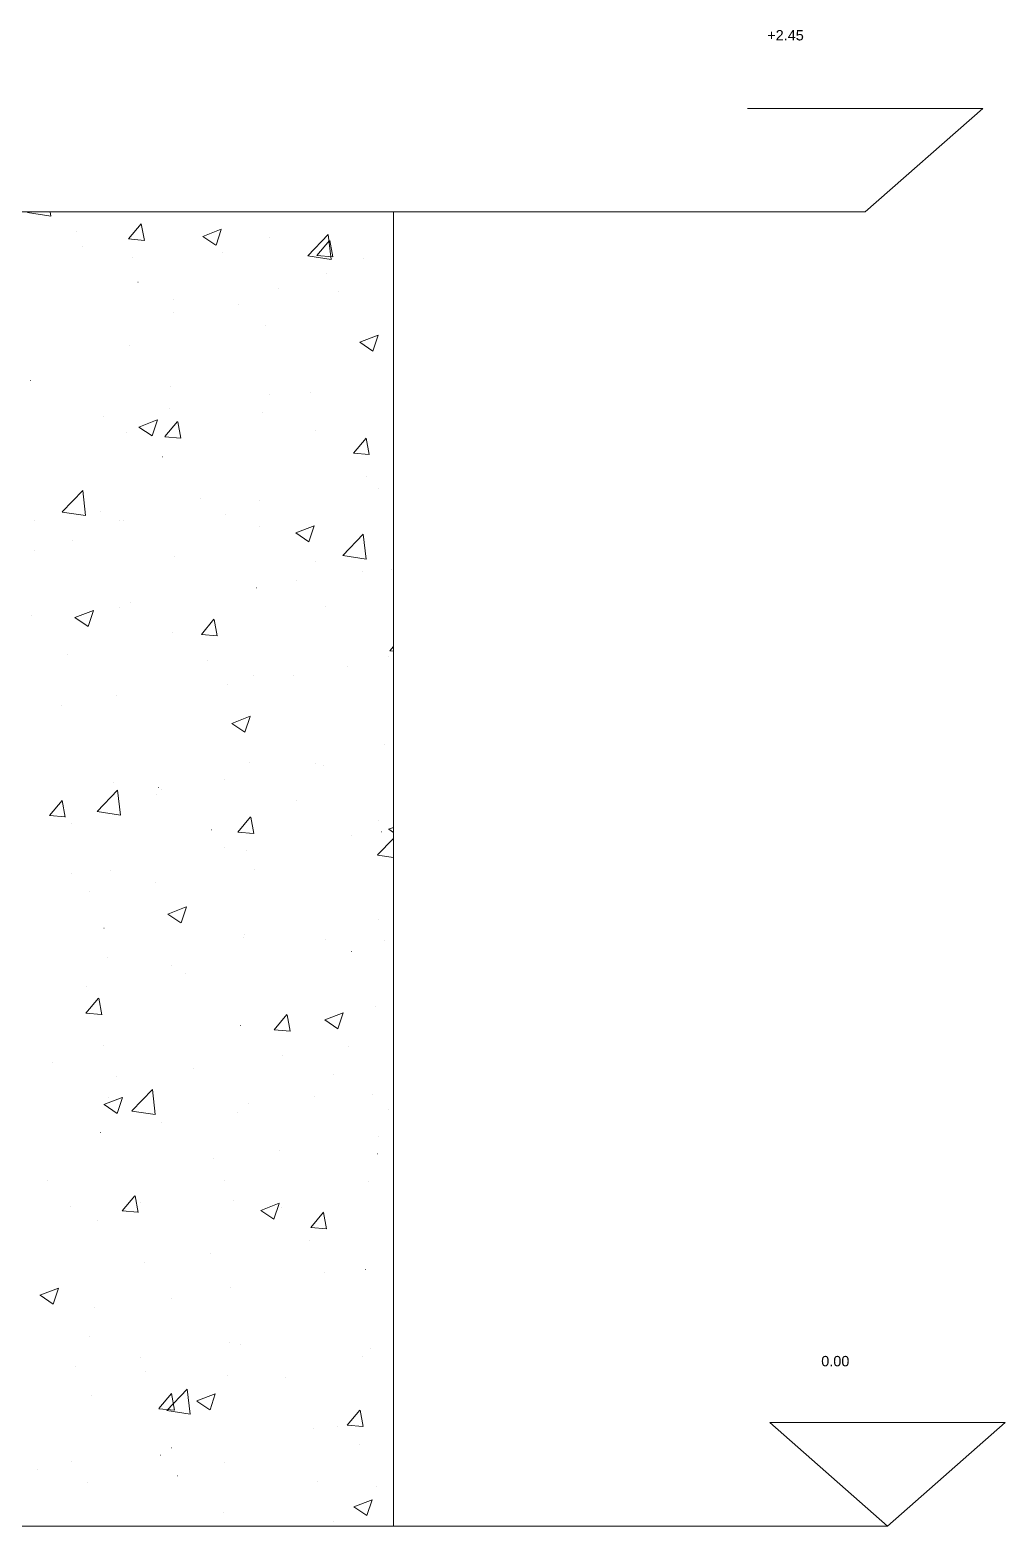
# Model space of a CAD drawing. Header units: centimetres. Extents: x -16179 to 12840, y -10704 to 3856.
# Drawn here: x 12414.5 to 12603, y -4075.6 to -3786.4 of the extents above; entities that cross this region are included whole.
import ezdxf

# ---------------------------------------------------------------- set-up
doc = ezdxf.new("R2010")
doc.units = ezdxf.units.CM
doc.header["$MEASUREMENT"] = 0
for name, color, linetype, lineweight in [('A-ELEV-PATT_Num_Penna__8_Num_Penna__8_Num_Penna__8_Num_Penna__8_Num_Penna__8_Num_Penna__8_Num_Penna__8_Num_Penna__8_Num_Penna__8_Num_Penna__8', 8, 'Continuous', 18), ('AA - linee quote_Num_Penna__3_Num_Penna__3_Num_Penna__3_Num_Penna__3_Num_Penna__3_Num_Penna__3_Num_Penna__3_Num_Penna__3_Num_Penna__3_Num_Penna__3', 3, 'Continuous', 18), ('AA - pareti sezionate_Num_Penna__7_Num_Penna__7_Num_Penna__7_Num_Penna__7_Num_Penna__7_Num_Penna__7_Num_Penna__7_Num_Penna__7_Num_Penna__7_Num_Penna__7', 7, 'Continuous', 18), ('AA pareti non sezionate_Num_Penna__2_Num_Penna__2_Num_Penna__2_Num_Penna__2_Num_Penna__2_Num_Penna__2_Num_Penna__2_Num_Penna__2_Num_Penna__2_Num_Penna__2', 2, 'Continuous', 18)]:
    doc.layers.add(name, color=color, linetype=linetype, lineweight=lineweight)
doc.styles.add('GENERATED_STYLE_1', font='Arial.ttf')

msp = doc.modelspace()

# ---------------------------------------------------------------- linework, layer by layer
at = {"layer": 'A-ELEV-PATT_Num_Penna__8_Num_Penna__8_Num_Penna__8_Num_Penna__8_Num_Penna__8_Num_Penna__8_Num_Penna__8_Num_Penna__8_Num_Penna__8_Num_Penna__8', "color": 8, "linetype": 'Continuous', "lineweight": 18}
for p, q in [((12414.01, -3821.67), (12418.52, -3822.37)), ((12418.52, -3822.37), (12418.42, -3821.57)), ((12423.43, -3825.29), (12423.44, -3825.29)), ((12433.53, -3826.79), (12435.98, -3823.87)), ((12436.61, -3827.08), (12436.02, -3823.89)), ((12447.91, -3826.3), (12451.47, -3824.93)), ((12450.46, -3828.02), (12451.49, -3824.95)), ((12424.67, -3828.34), (12424.68, -3828.34)), ((12433.54, -3826.8), (12436.57, -3827.06)), ((12447.92, -3826.31), (12450.45, -3828.02)), ((12460.72, -3826.6), (12460.73, -3826.6)), ((12468.21, -3830.06), (12472.17, -3825.94)), ((12469.97, -3829.98), (12472.41, -3827.06)), ((12472.73, -3830.78), (12472.17, -3825.95)), ((12473.05, -3830.27), (12472.46, -3827.08)), ((12434.34, -3830.41), (12434.34, -3830.41)), ((12451.79, -3829.48), (12451.79, -3829.48)), ((12468.22, -3830.08), (12472.74, -3830.78)), ((12469.97, -3829.99), (12473.01, -3830.25)), ((12478.91, -3830.63), (12478.91, -3830.63)), ((12471.86, -3833.5), (12471.87, -3833.5)), ((12435.38, -3835.16), (12435.39, -3835.16)), ((12462.5, -3836.31), (12462.51, -3836.31)), ((12474.11, -3836.9), (12474.11, -3836.9)), ((12442.24, -3838.59), (12442.24, -3838.59)), ((12454.87, -3839.43), (12454.87, -3839.43)), ((12442.15, -3841.1), (12442.16, -3841.1)), ((12460.11, -3843.51), (12460.11, -3843.51)), ((12478.24, -3846.75), (12481.79, -3845.39)), ((12480.78, -3848.47), (12481.81, -3845.4)), ((12433.72, -3847.32), (12433.73, -3847.32)), ((12478.25, -3846.77), (12480.77, -3848.47)), ((12414.56, -3854.16), (12414.57, -3854.16)), ((12441.68, -3855.3), (12441.69, -3855.3)), ((12460.74, -3856.93), (12460.75, -3856.93)), ((12468.8, -3856.45), (12468.81, -3856.45)), ((12441.51, -3859.47), (12441.51, -3859.47)), ((12459.49, -3860.42), (12459.49, -3860.42)), ((12428.79, -3861.14), (12428.79, -3861.14)), ((12435.55, -3863.14), (12439.11, -3861.77)), ((12435.56, -3863.15), (12438.09, -3864.85)), ((12438.1, -3864.85), (12439.13, -3861.78)), ((12440.58, -3865), (12443.03, -3862.09)), ((12443.66, -3865.29), (12443.07, -3862.11)), ((12433.1, -3864.23), (12433.11, -3864.23)), ((12440.58, -3865.01), (12443.62, -3865.28)), ((12469.77, -3863.81), (12469.77, -3863.81)), ((12477.01, -3868.19), (12479.46, -3865.27)), ((12480.1, -3868.48), (12479.51, -3865.29)), ((12440.14, -3868.9), (12440.15, -3868.9)), ((12477.02, -3868.2), (12480.06, -3868.46)), ((12479.46, -3872.74), (12479.47, -3872.74)), ((12481.94, -3874.96), (12481.94, -3874.96)), ((12420.73, -3879.55), (12424.69, -3875.42)), ((12425.25, -3880.26), (12424.69, -3875.44)), ((12447.38, -3876.97), (12447.39, -3876.97)), ((12458.87, -3877.33), (12458.87, -3877.33)), ((12420.74, -3879.57), (12425.26, -3880.27)), ((12428.14, -3879.5), (12428.15, -3879.5)), ((12452.31, -3880.05), (12452.32, -3880.05)), ((12415.42, -3881.18), (12415.43, -3881.18)), ((12431.79, -3881.26), (12431.8, -3881.26)), ((12432.49, -3881.14), (12432.49, -3881.14)), ((12458.91, -3882.41), (12458.91, -3882.41)), ((12465.88, -3883.59), (12469.43, -3882.22)), ((12465.89, -3883.6), (12468.41, -3885.31)), ((12468.42, -3885.31), (12469.45, -3882.24)), ((12422.69, -3885.13), (12422.69, -3885.13)), ((12474.95, -3887.96), (12478.9, -3883.83)), ((12479.47, -3888.67), (12478.91, -3883.85)), ((12415.38, -3886.94), (12415.39, -3886.94)), ((12442.5, -3888.09), (12442.51, -3888.09)), ((12469.62, -3889.23), (12469.62, -3889.23)), ((12474.96, -3887.97), (12479.48, -3888.67)), ((12478.82, -3891.11), (12478.82, -3891.11)), ((12484.33, -3890.67), (12484.34, -3890.67)), ((12458.25, -3894.24), (12458.26, -3894.24)), ((12466.1, -3892.78), (12466.1, -3892.78)), ((12431.87, -3898.05), (12431.87, -3898.05)), ((12434.02, -3897), (12434.02, -3897)), ((12471.71, -3897.83), (12471.72, -3897.83)), ((12414.78, -3899.54), (12414.78, -3899.54)), ((12423.19, -3899.97), (12426.75, -3898.61)), ((12423.2, -3899.99), (12425.73, -3901.69)), ((12425.74, -3901.69), (12426.77, -3898.62)), ((12447.63, -3903.22), (12450.07, -3900.3)), ((12450.71, -3903.5), (12450.12, -3900.32)), ((12442.09, -3902.91), (12442.09, -3902.91)), ((12447.63, -3903.22), (12450.67, -3903.49)), ((12484.06, -3906.4), (12484.75, -3905.58)), ((12484.07, -3906.41), (12484.75, -3906.47)), ((12421.68, -3907.08), (12421.69, -3907.08)), ((12448.8, -3908.23), (12448.81, -3908.23)), ((12475.92, -3909.38), (12475.93, -3909.38)), ((12483.72, -3907.58), (12483.72, -3907.58)), ((12484.69, -3908.61), (12484.7, -3908.61)), ((12457.63, -3911.15), (12457.64, -3911.15)), ((12465.45, -3911.14), (12465.46, -3911.14)), ((12431.25, -3914.96), (12431.25, -3914.96)), ((12452.74, -3912.82), (12452.74, -3912.82)), ((12420.65, -3917.04), (12420.66, -3917.04)), ((12453.51, -3920.43), (12457.07, -3919.06)), ((12453.53, -3920.44), (12456.05, -3922.15)), ((12456.06, -3922.15), (12457.09, -3919.08)), ((12483.1, -3924.49), (12483.1, -3924.49)), ((12457.02, -3928.06), (12457.02, -3928.06)), ((12469.62, -3928.14), (12469.62, -3928.14)), ((12471.33, -3928.65), (12471.33, -3928.65)), ((12430.63, -3931.87), (12430.64, -3931.87)), ((12439.37, -3932.85), (12439.38, -3932.85)), ((12452.09, -3931.18), (12452.09, -3931.18)), ((12418.24, -3938.24), (12420.69, -3935.32)), ((12421.32, -3938.52), (12420.73, -3935.34)), ((12427.47, -3937.44), (12431.42, -3933.32)), ((12431.99, -3938.15), (12431.43, -3933.33)), ((12438.91, -3934.19), (12438.91, -3934.19)), ((12439.99, -3933.22), (12440, -3933.22)), ((12466.03, -3935.33), (12466.03, -3935.33)), ((12418.24, -3938.24), (12421.28, -3938.51)), ((12427.48, -3937.46), (12431.99, -3938.16)), ((12454.67, -3941.43), (12457.12, -3938.51)), ((12457.76, -3941.71), (12457.17, -3938.53)), ((12422.5, -3939.87), (12422.51, -3939.87)), ((12449.62, -3941.01), (12449.63, -3941.01)), ((12454.68, -3941.43), (12457.72, -3941.7)), ((12481.79, -3939.29), (12481.79, -3939.29)), ((12482.48, -3941.4), (12482.49, -3941.4)), ((12483.84, -3940.88), (12484.75, -3940.53)), ((12483.85, -3940.89), (12484.75, -3941.5)), ((12452.16, -3944.38), (12452.17, -3944.38)), ((12476.74, -3942.16), (12476.74, -3942.16)), ((12481.68, -3945.85), (12484.75, -3942.65)), ((12456.4, -3944.98), (12456.4, -3944.98)), ((12481.69, -3945.87), (12484.75, -3946.34)), ((12422.54, -3949.46), (12422.54, -3949.46)), ((12430.01, -3948.78), (12430.02, -3948.78)), ((12457.96, -3948.68), (12457.97, -3948.68)), ((12426.01, -3952.89), (12426.01, -3952.89)), ((12438.73, -3951.21), (12438.73, -3951.21)), ((12441.15, -3957.27), (12444.71, -3955.9)), ((12443.7, -3958.98), (12444.73, -3955.91)), ((12441.17, -3957.28), (12443.69, -3958.98)), ((12481.86, -3958.31), (12481.87, -3958.31)), ((12428.8, -3960.01), (12428.81, -3960.01)), ((12455.92, -3961.16), (12455.93, -3961.16)), ((12455.78, -3961.89), (12455.79, -3961.89)), ((12471.56, -3962.15), (12471.57, -3962.15)), ((12476.68, -3964.49), (12476.69, -3964.49)), ((12483.04, -3962.3), (12483.04, -3962.3)), ((12429.4, -3965.7), (12429.4, -3965.7)), ((12441.94, -3967.24), (12441.94, -3967.24)), ((12444.6, -3968.72), (12444.61, -3968.72)), ((12425.36, -3971.25), (12425.37, -3971.25)), ((12425.29, -3976.45), (12427.74, -3973.53)), ((12428.37, -3976.74), (12427.78, -3973.55)), ((12481.25, -3975.22), (12481.25, -3975.22)), ((12425.29, -3976.46), (12428.33, -3976.72)), ((12455.16, -3978.8), (12455.17, -3978.8)), ((12461.72, -3979.64), (12464.17, -3976.72)), ((12464.8, -3979.92), (12464.22, -3976.74)), ((12471.48, -3977.72), (12475.03, -3976.35)), ((12471.49, -3977.73), (12474.02, -3979.44)), ((12474.02, -3979.44), (12475.05, -3976.37)), ((12461.73, -3979.64), (12464.77, -3979.91)), ((12428.78, -3982.61), (12428.78, -3982.61)), ((12463.32, -3984.53), (12463.32, -3984.53)), ((12476.04, -3982.86), (12476.04, -3982.86)), ((12418.91, -3985.97), (12418.92, -3985.97)), ((12446.03, -3987.12), (12446.03, -3987.12)), ((12431.24, -3988.75), (12431.24, -3988.75)), ((12473.15, -3988.26), (12473.15, -3988.26)), ((12428.79, -3994.1), (12432.35, -3992.74)), ((12429.62, -3992.79), (12429.63, -3992.79)), ((12431.34, -3995.82), (12432.37, -3992.75)), ((12434.2, -3995.34), (12438.16, -3991.21)), ((12438.72, -3996.05), (12438.16, -3991.22)), ((12469.47, -3992.47), (12469.47, -3992.47)), ((12480.63, -3992.13), (12480.63, -3992.13)), ((12428.81, -3994.12), (12431.33, -3995.82)), ((12434.21, -3995.35), (12438.73, -3996.05)), ((12454.55, -3995.71), (12454.55, -3995.71)), ((12456.74, -3993.94), (12456.74, -3993.94)), ((12483.86, -3995.09), (12483.86, -3995.09)), ((12439.84, -3997.55), (12439.85, -3997.55)), ((12428.16, -3999.52), (12428.17, -3999.52)), ((12481.91, -4000.36), (12481.92, -4000.36)), ((12449.96, -4004.57), (12449.96, -4004.57)), ((12462.67, -4002.89), (12462.68, -4002.89)), ((12481.64, -4003.62), (12481.65, -4003.62)), ((12417.87, -4008.79), (12417.88, -4008.79)), ((12452.01, -4008.7), (12452.02, -4008.7)), ((12480.01, -4009.04), (12480.02, -4009.04)), ((12422.39, -4013.79), (12422.39, -4013.79)), ((12432.33, -4014.66), (12434.78, -4011.74)), ((12435.42, -4014.95), (12434.83, -4011.76)), ((12435.92, -4012.94), (12435.93, -4012.94)), ((12453.93, -4012.62), (12453.93, -4012.62)), ((12459.12, -4014.56), (12462.67, -4013.19)), ((12461.66, -4016.27), (12462.69, -4013.2)), ((12427.54, -4016.43), (12427.55, -4016.43)), ((12432.34, -4014.67), (12435.38, -4014.93)), ((12459.13, -4014.57), (12461.66, -4016.27)), ((12463.04, -4014.08), (12463.05, -4014.08)), ((12468.77, -4017.85), (12471.22, -4014.93)), ((12471.85, -4018.14), (12471.27, -4014.95)), ((12468.78, -4017.86), (12471.81, -4018.12)), ((12468.55, -4020.4), (12468.55, -4020.4)), ((12436.59, -4024.6), (12436.6, -4024.6)), ((12449.31, -4022.93), (12449.31, -4022.93)), ((12471.42, -4026.48), (12471.42, -4026.48)), ((12479.39, -4025.95), (12479.4, -4025.95)), ((12416.43, -4030.94), (12419.99, -4029.58)), ((12416.44, -4030.95), (12418.97, -4032.66)), ((12418.98, -4032.66), (12420.01, -4029.59)), ((12453.31, -4029.53), (12453.32, -4029.53)), ((12426.93, -4033.34), (12426.93, -4033.34)), ((12441.79, -4031.57), (12441.79, -4031.57)), ((12426.03, -4038.9), (12426.03, -4038.9)), ((12453.15, -4040.04), (12453.15, -4040.04)), ((12455.18, -4040.43), (12455.19, -4040.43)), ((12480.27, -4041.19), (12480.27, -4041.19)), ((12423.23, -4044.64), (12423.23, -4044.64)), ((12435.95, -4042.96), (12435.95, -4042.96)), ((12478.78, -4042.87), (12478.78, -4042.87)), ((12436.74, -4045.72), (12436.75, -4045.72)), ((12452.69, -4046.44), (12452.7, -4046.44)), ((12463.86, -4046.87), (12463.86, -4046.87)), ((12426.31, -4050.25), (12426.31, -4050.25)), ((12439.38, -4052.87), (12441.83, -4049.96)), ((12440.94, -4053.23), (12444.89, -4049.11)), ((12442.46, -4053.16), (12441.88, -4049.97)), ((12445.46, -4053.94), (12444.9, -4049.12)), ((12446.76, -4051.39), (12450.31, -4050.03)), ((12446.77, -4051.41), (12449.29, -4053.11)), ((12449.3, -4053.11), (12450.33, -4050.04)), ((12439.39, -4052.88), (12442.43, -4053.14)), ((12440.95, -4053.25), (12445.46, -4053.95)), ((12475.82, -4056.06), (12478.27, -4053.14)), ((12478.9, -4056.35), (12478.31, -4053.16)), ((12469.32, -4056.79), (12469.32, -4056.79)), ((12473.9, -4056.24), (12473.91, -4056.24)), ((12475.83, -4056.07), (12478.86, -4056.33)), ((12478.16, -4059.78), (12478.16, -4059.78)), ((12422.58, -4063), (12422.59, -4063)), ((12439.69, -4061.88), (12439.7, -4061.88)), ((12441.82, -4060.47), (12441.83, -4060.47)), ((12415.92, -4064.72), (12415.93, -4064.72)), ((12443.04, -4065.86), (12443.05, -4065.86)), ((12452.08, -4063.35), (12452.08, -4063.35)), ((12425.69, -4067.16), (12425.7, -4067.16)), ((12470.16, -4067.01), (12470.16, -4067.01)), ((12481.49, -4067.95), (12481.5, -4067.95)), ((12477.08, -4071.85), (12480.64, -4070.48)), ((12479.62, -4073.56), (12480.65, -4070.49)), ((12451.86, -4073.03), (12451.87, -4073.03)), ((12477.09, -4071.86), (12479.62, -4073.56)), ((12473.26, -4074.61), (12473.26, -4074.61))]:
    msp.add_line(p, q, dxfattribs=at)
at = {"layer": 'AA - linee quote_Num_Penna__3_Num_Penna__3_Num_Penna__3_Num_Penna__3_Num_Penna__3_Num_Penna__3_Num_Penna__3_Num_Penna__3_Num_Penna__3_Num_Penna__3', "color": 3, "linetype": 'Continuous', "lineweight": 18}
for p, q in [((12598.74, -3801.55), (12553.24, -3801.55)), ((12575.99, -3821.57), (12598.74, -3801.55)), ((12484.75, -3821.57), (12530.48, -3821.57)), ((12530.48, -3821.57), (12575.99, -3821.57)), ((12557.51, -4055.55), (12580.26, -4075.57)), ((12603.01, -4055.55), (12557.51, -4055.55)), ((12580.26, -4075.57), (12603.01, -4055.55)), ((12489.02, -4075.57), (12580.26, -4075.57))]:
    msp.add_line(p, q, dxfattribs=at)
at = {"layer": 'AA - pareti sezionate_Num_Penna__7_Num_Penna__7_Num_Penna__7_Num_Penna__7_Num_Penna__7_Num_Penna__7_Num_Penna__7_Num_Penna__7_Num_Penna__7_Num_Penna__7', "color": 7, "linetype": 'Continuous', "lineweight": 18}
msp.add_line((12534.75, -4075.57), (11533.96, -4075.57), dxfattribs=at)
at = {"layer": 'AA pareti non sezionate_Num_Penna__2_Num_Penna__2_Num_Penna__2_Num_Penna__2_Num_Penna__2_Num_Penna__2_Num_Penna__2_Num_Penna__2_Num_Penna__2_Num_Penna__2', "color": 2, "linetype": 'Continuous', "lineweight": 18}
for p, q in [((11539.46, -3821.57), (12484.75, -3821.57)), ((12484.75, -3821.57), (12484.75, -4075.57))]:
    msp.add_line(p, q, dxfattribs=at)

# ---------------------------------------------------------------- texts
at = {"layer": 'AA - linee quote_Num_Penna__3_Num_Penna__3_Num_Penna__3_Num_Penna__3_Num_Penna__3_Num_Penna__3_Num_Penna__3_Num_Penna__3_Num_Penna__3_Num_Penna__3', "color": 3, "linetype": 'Continuous', "lineweight": 18, "char_height": 2, "attachment_point": 1, "style": 'GENERATED_STYLE_1'}
for s, insert in [('\\A1;+2.45', (12557.03, -3786.42)), ('\\A1;0.00', (12567.47, -4042.69))]:
    msp.add_mtext(s, dxfattribs=dict(at, insert=insert))

doc.saveas('drawing.dxf')
